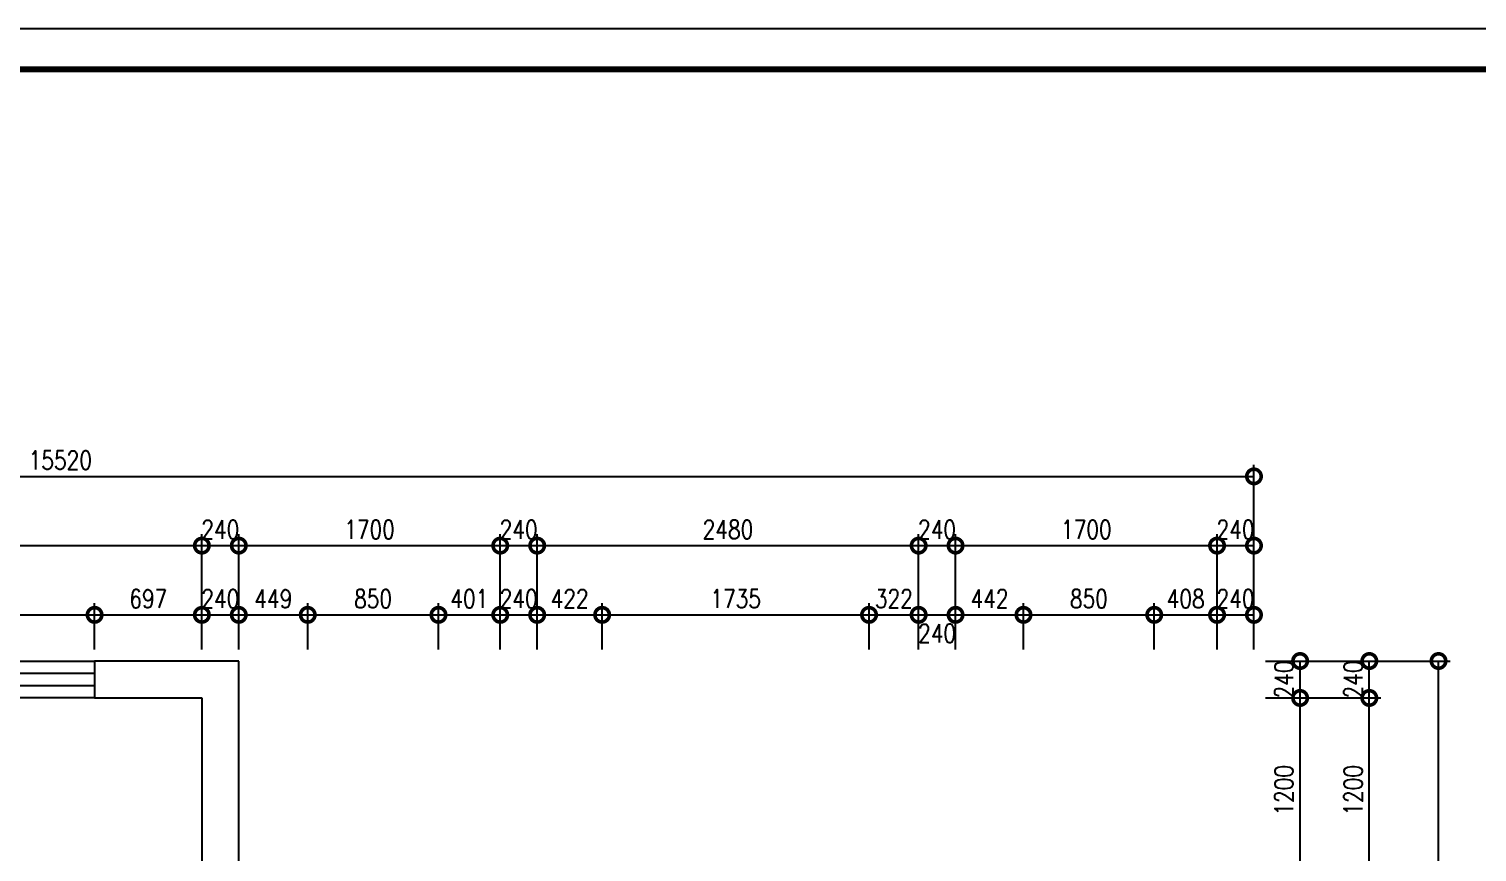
# Model space of a CAD drawing. Header units: millimetres. Extents: x 0 to 211505, y 0 to 22276.
# Drawn here: x 157975 to 167389, y 16926 to 22276 of the extents above; entities that cross this region are included whole.
import ezdxf

# ---------------------------------------------------------------- set-up
doc = ezdxf.new("R2010")
doc.units = ezdxf.units.MM
for name, color, linetype in [('P-墙体', 160, 'Continuous'), ('P-标注', 44, 'Continuous'), ('P-玻璃窗', 136, 'Continuous')]:
    doc.layers.add(name, color=color, linetype=linetype)
doc.styles.add('标准', font='simplex.shx', dxfattribs={"width": 0.8, "bigfont": 'gbcbig.shx'})
doc.dimstyles.new('sjj_1-075', dxfattribs={"dimscale": 75, "dimtxt": 1.6, "dimasz": 2.5, "dimexe": 1, "dimexo": 1, "dimgap": 0.6, "dimtad": 1, "dimdec": 0, "dimzin": 12, "dimdsep": 46, "dimtxsty": '标准', "dimblk": 'DOTSMALL', "dimblk1": 'DOTSMALL', "dimblk2": 'DOTSMALL', "dimcen": 0.125, "dimclrd": 3, "dimclre": 3, "dimclrt": 14, "dimadec": 0, "dimazin": 0, "dimtfac": 1, "dimtdec": 0, "dimtix": 1, "dimtmove": 2, "dimatfit": 3, "dimldrblk": 'DOTSMALL', "dimfxl": 6, "dimfxlon": 1, "dimtvp": 1, "dimtolj": 1, "dimtzin": 0, "dimarcsym": 0})

# ---------------------------------------------------------------- blocks, each defined once
blk = doc.blocks.new('_DotSmall')
at = {"color": 0, "linetype": 'ByBlock', "const_width": 0.5}
blk.add_lwpolyline([(-0.0625, 0, 1), (0.0625, 0, 1)], format="xyb", close=True, dxfattribs=at)
blk = doc.blocks.new('*D1080')
at = {"layer": 'DEFPOINTS', "color": 0}
for p in [(165939, 19367.8), (150419, 18917.8), (165939, 18917.8)]:
    blk.add_point(p, dxfattribs=at)
at = {"layer": 'P-标注', "color": 3, "lineweight": -2}
for p, q in [((150419, 18992.8), (150419, 19442.8)), ((165939, 18992.8), (165939, 19442.8)), ((150419, 19367.8), (165939, 19367.8))]:
    blk.add_line(p, q, dxfattribs=at)
at = {"layer": 'P-标注', "color": 3, "lineweight": -2, "xscale": 187.5, "yscale": 187.5, "zscale": 187.5, "rotation": 180}
blk.add_blockref('_DotSmall', (150419, 19367.8), dxfattribs=at)
at = {"layer": 'P-标注', "color": 3, "lineweight": -2, "xscale": 187.5, "yscale": 187.5, "zscale": 187.5}
blk.add_blockref('_DotSmall', (165939, 19367.8), dxfattribs=at)
at = {"layer": 'P-标注', "color": 14, "insert": (158179, 19472.8), "char_height": 120, "attachment_point": 5, "style": '标准'}
blk.add_mtext('\\A1;15520', dxfattribs=at)
blk = doc.blocks.new('*D1081')
at = {"layer": 'DEFPOINTS', "color": 0}
for p in [(166689, 18167.8), (167139, 18167.8), (166689, 7257.8)]:
    blk.add_point(p, dxfattribs=at)
at = {"layer": 'P-标注', "color": 3, "lineweight": -2}
for p, q in [((166764, 18167.8), (167214, 18167.8)), ((167139, 7257.8), (167139, 18167.8)), ((166764, 7257.8), (167214, 7257.8))]:
    blk.add_line(p, q, dxfattribs=at)
at = {"layer": 'P-标注', "color": 3, "lineweight": -2, "xscale": 187.5, "yscale": 187.5, "zscale": 187.5}
for p, rotation in [((167139, 18167.8), 89.99998127603163), ((167139, 7257.8), 269.9999812760316)]:
    blk.add_blockref('_DotSmall', p, dxfattribs=dict(at, rotation=rotation))
at = {"layer": 'P-标注', "color": 14, "insert": (167034, 12712.8), "char_height": 120, "attachment_point": 5, "rotation": 89.99998, "style": '标准'}
blk.add_mtext('\\A1;10910', dxfattribs=at)
blk = doc.blocks.new('*D1092')
at = {"layer": 'DEFPOINTS', "color": 0}
for p in [(159099, 18917.8), (153099, 18467.8), (159099, 18467.8)]:
    blk.add_point(p, dxfattribs=at)
at = {"layer": 'P-标注', "color": 3, "lineweight": -2}
for p, q in [((153099, 18542.8), (153099, 18992.8)), ((159099, 18542.8), (159099, 18992.8)), ((153099, 18917.8), (159099, 18917.8))]:
    blk.add_line(p, q, dxfattribs=at)
at = {"layer": 'P-标注', "color": 3, "lineweight": -2, "xscale": 187.5, "yscale": 187.5, "zscale": 187.5, "rotation": 180}
blk.add_blockref('_DotSmall', (153099, 18917.8), dxfattribs=at)
at = {"layer": 'P-标注', "color": 3, "lineweight": -2, "xscale": 187.5, "yscale": 187.5, "zscale": 187.5}
blk.add_blockref('_DotSmall', (159099, 18917.8), dxfattribs=at)
at = {"layer": 'P-标注', "color": 14, "insert": (156099, 19022.8), "char_height": 120, "attachment_point": 5, "style": '标准'}
blk.add_mtext('\\A1;6000', dxfattribs=at)
blk = doc.blocks.new('*D1093')
at = {"layer": 'DEFPOINTS', "color": 0}
for p in [(159339, 18917.8), (159099, 18467.8), (159339, 18467.8)]:
    blk.add_point(p, dxfattribs=at)
at = {"layer": 'P-标注', "color": 3, "lineweight": -2}
for p, q in [((159099, 18542.8), (159099, 18992.8)), ((159339, 18542.8), (159339, 18992.8)), ((159099, 18917.8), (159339, 18917.8))]:
    blk.add_line(p, q, dxfattribs=at)
at = {"layer": 'P-标注', "color": 3, "lineweight": -2, "xscale": 187.5, "yscale": 187.5, "zscale": 187.5}
blk.add_blockref('_DotSmall', (159099, 18917.8), dxfattribs=at)
at = {"layer": 'P-标注', "color": 3, "lineweight": -2, "xscale": 187.5, "yscale": 187.5, "zscale": 187.5, "rotation": 180}
blk.add_blockref('_DotSmall', (159339, 18917.8), dxfattribs=at)
at = {"layer": 'P-标注', "color": 14, "insert": (159219, 19022.8), "char_height": 120, "attachment_point": 5, "style": '标准'}
blk.add_mtext('\\A1;240', dxfattribs=at)
blk = doc.blocks.new('*D1094')
at = {"layer": 'DEFPOINTS', "color": 0}
for p in [(161039, 18917.8), (159339, 18467.8), (161039, 18467.8)]:
    blk.add_point(p, dxfattribs=at)
at = {"layer": 'P-标注', "color": 3, "lineweight": -2}
for p, q in [((159339, 18542.8), (159339, 18992.8)), ((161039, 18542.8), (161039, 18992.8)), ((159339, 18917.8), (161039, 18917.8))]:
    blk.add_line(p, q, dxfattribs=at)
at = {"layer": 'P-标注', "color": 3, "lineweight": -2, "xscale": 187.5, "yscale": 187.5, "zscale": 187.5, "rotation": 180}
blk.add_blockref('_DotSmall', (159339, 18917.8), dxfattribs=at)
at = {"layer": 'P-标注', "color": 3, "lineweight": -2, "xscale": 187.5, "yscale": 187.5, "zscale": 187.5}
blk.add_blockref('_DotSmall', (161039, 18917.8), dxfattribs=at)
at = {"layer": 'P-标注', "color": 14, "insert": (160189, 19022.8), "char_height": 120, "attachment_point": 5, "style": '标准'}
blk.add_mtext('\\A1;1700', dxfattribs=at)
blk = doc.blocks.new('*D1095')
at = {"layer": 'DEFPOINTS', "color": 0}
for p in [(161279, 18917.8), (161039, 18467.8), (161279, 18467.8)]:
    blk.add_point(p, dxfattribs=at)
at = {"layer": 'P-标注', "color": 3, "lineweight": -2}
for p, q in [((161039, 18542.8), (161039, 18992.8)), ((161279, 18542.8), (161279, 18992.8)), ((161039, 18917.8), (161279, 18917.8))]:
    blk.add_line(p, q, dxfattribs=at)
at = {"layer": 'P-标注', "color": 3, "lineweight": -2, "xscale": 187.5, "yscale": 187.5, "zscale": 187.5}
blk.add_blockref('_DotSmall', (161039, 18917.8), dxfattribs=at)
at = {"layer": 'P-标注', "color": 3, "lineweight": -2, "xscale": 187.5, "yscale": 187.5, "zscale": 187.5, "rotation": 180}
blk.add_blockref('_DotSmall', (161279, 18917.8), dxfattribs=at)
at = {"layer": 'P-标注', "color": 14, "insert": (161159, 19022.8), "char_height": 120, "attachment_point": 5, "style": '标准'}
blk.add_mtext('\\A1;240', dxfattribs=at)
blk = doc.blocks.new('*D1096')
at = {"layer": 'DEFPOINTS', "color": 0}
for p in [(163759, 18917.8), (161279, 18467.8), (163759, 18467.8)]:
    blk.add_point(p, dxfattribs=at)
at = {"layer": 'P-标注', "color": 3, "lineweight": -2}
for p, q in [((161279, 18542.8), (161279, 18992.8)), ((163759, 18542.8), (163759, 18992.8)), ((161279, 18917.8), (163759, 18917.8))]:
    blk.add_line(p, q, dxfattribs=at)
at = {"layer": 'P-标注', "color": 3, "lineweight": -2, "xscale": 187.5, "yscale": 187.5, "zscale": 187.5, "rotation": 180}
blk.add_blockref('_DotSmall', (161279, 18917.8), dxfattribs=at)
at = {"layer": 'P-标注', "color": 3, "lineweight": -2, "xscale": 187.5, "yscale": 187.5, "zscale": 187.5}
blk.add_blockref('_DotSmall', (163759, 18917.8), dxfattribs=at)
at = {"layer": 'P-标注', "color": 14, "insert": (162519, 19022.8), "char_height": 120, "attachment_point": 5, "style": '标准'}
blk.add_mtext('\\A1;2480', dxfattribs=at)
blk = doc.blocks.new('*D1097')
at = {"layer": 'DEFPOINTS', "color": 0}
for p in [(163999, 18917.8), (163759, 18467.8), (163999, 18467.8)]:
    blk.add_point(p, dxfattribs=at)
at = {"layer": 'P-标注', "color": 3, "lineweight": -2}
for p, q in [((163759, 18542.8), (163759, 18992.8)), ((163999, 18542.8), (163999, 18992.8)), ((163759, 18917.8), (163999, 18917.8))]:
    blk.add_line(p, q, dxfattribs=at)
at = {"layer": 'P-标注', "color": 3, "lineweight": -2, "xscale": 187.5, "yscale": 187.5, "zscale": 187.5}
blk.add_blockref('_DotSmall', (163759, 18917.8), dxfattribs=at)
at = {"layer": 'P-标注', "color": 3, "lineweight": -2, "xscale": 187.5, "yscale": 187.5, "zscale": 187.5, "rotation": 180}
blk.add_blockref('_DotSmall', (163999, 18917.8), dxfattribs=at)
at = {"layer": 'P-标注', "color": 14, "insert": (163879, 19022.8), "char_height": 120, "attachment_point": 5, "style": '标准'}
blk.add_mtext('\\A1;240', dxfattribs=at)
blk = doc.blocks.new('*D1098')
at = {"layer": 'DEFPOINTS', "color": 0}
for p in [(165699, 18917.8), (163999, 18467.8), (165699, 18467.8)]:
    blk.add_point(p, dxfattribs=at)
at = {"layer": 'P-标注', "color": 3, "lineweight": -2}
for p, q in [((163999, 18542.8), (163999, 18992.8)), ((165699, 18542.8), (165699, 18992.8)), ((163999, 18917.8), (165699, 18917.8))]:
    blk.add_line(p, q, dxfattribs=at)
at = {"layer": 'P-标注', "color": 3, "lineweight": -2, "xscale": 187.5, "yscale": 187.5, "zscale": 187.5, "rotation": 180}
blk.add_blockref('_DotSmall', (163999, 18917.8), dxfattribs=at)
at = {"layer": 'P-标注', "color": 3, "lineweight": -2, "xscale": 187.5, "yscale": 187.5, "zscale": 187.5}
blk.add_blockref('_DotSmall', (165699, 18917.8), dxfattribs=at)
at = {"layer": 'P-标注', "color": 14, "insert": (164849, 19022.8), "char_height": 120, "attachment_point": 5, "style": '标准'}
blk.add_mtext('\\A1;1700', dxfattribs=at)
blk = doc.blocks.new('*D1099')
at = {"layer": 'DEFPOINTS', "color": 0}
for p in [(165939, 18917.8), (165699, 18467.8), (165939, 18467.8)]:
    blk.add_point(p, dxfattribs=at)
at = {"layer": 'P-标注', "color": 3, "lineweight": -2}
for p, q in [((165699, 18542.8), (165699, 18992.8)), ((165939, 18542.8), (165939, 18992.8)), ((165699, 18917.8), (165939, 18917.8))]:
    blk.add_line(p, q, dxfattribs=at)
at = {"layer": 'P-标注', "color": 3, "lineweight": -2, "xscale": 187.5, "yscale": 187.5, "zscale": 187.5}
blk.add_blockref('_DotSmall', (165699, 18917.8), dxfattribs=at)
at = {"layer": 'P-标注', "color": 3, "lineweight": -2, "xscale": 187.5, "yscale": 187.5, "zscale": 187.5, "rotation": 180}
blk.add_blockref('_DotSmall', (165939, 18917.8), dxfattribs=at)
at = {"layer": 'P-标注', "color": 14, "insert": (165819, 19022.8), "char_height": 120, "attachment_point": 5, "style": '标准'}
blk.add_mtext('\\A1;240', dxfattribs=at)
blk = doc.blocks.new('*D1108')
at = {"layer": 'DEFPOINTS', "color": 0}
for p in [(166239, 17927.8), (166689, 17927.8), (166239, 16727.8)]:
    blk.add_point(p, dxfattribs=at)
at = {"layer": 'P-标注', "color": 3, "lineweight": -2}
for p, q in [((166314, 17927.8), (166764, 17927.8)), ((166689, 16727.8), (166689, 17927.8)), ((166314, 16727.8), (166764, 16727.8))]:
    blk.add_line(p, q, dxfattribs=at)
at = {"layer": 'P-标注', "color": 3, "lineweight": -2, "xscale": 187.5, "yscale": 187.5, "zscale": 187.5}
for p, rotation in [((166689, 17927.8), 89.99998127603108), ((166689, 16727.8), 269.9999812760311)]:
    blk.add_blockref('_DotSmall', p, dxfattribs=dict(at, rotation=rotation))
at = {"layer": 'P-标注', "color": 14, "insert": (166584, 17327.8), "char_height": 120, "attachment_point": 5, "rotation": 89.99998, "style": '标准'}
blk.add_mtext('\\A1;1200', dxfattribs=at)
blk = doc.blocks.new('*D1109')
at = {"layer": 'DEFPOINTS', "color": 0}
for p in [(166239, 18167.8), (166689, 18167.8), (166239, 17927.8)]:
    blk.add_point(p, dxfattribs=at)
at = {"layer": 'P-标注', "color": 3, "lineweight": -2}
for p, q in [((166314, 18167.8), (166764, 18167.8)), ((166689, 17927.8), (166689, 18167.8)), ((166314, 17927.8), (166764, 17927.8))]:
    blk.add_line(p, q, dxfattribs=at)
at = {"layer": 'P-标注', "color": 3, "lineweight": -2, "xscale": 187.5, "yscale": 187.5, "zscale": 187.5}
for p, rotation in [((166689, 18167.8), 269.9999812760311), ((166689, 17927.8), 89.99998127603108)]:
    blk.add_blockref('_DotSmall', p, dxfattribs=dict(at, rotation=rotation))
at = {"layer": 'P-标注', "color": 14, "insert": (166584, 18047.8), "char_height": 120, "attachment_point": 5, "rotation": 89.99998, "style": '标准'}
blk.add_mtext('\\A1;240', dxfattribs=at)
blk = doc.blocks.new('*D1129')
at = {"layer": 'DEFPOINTS', "color": 0}
for p in [(158401.7, 18467.8), (153697.8, 18167.8), (158401.7, 18167.8)]:
    blk.add_point(p, dxfattribs=at)
at = {"layer": 'P-标注', "color": 3, "lineweight": -2}
for p, q in [((153697.8, 18242.8), (153697.8, 18542.8)), ((153697.8, 18467.8), (158401.7, 18467.8)), ((158401.7, 18242.8), (158401.7, 18542.8))]:
    blk.add_line(p, q, dxfattribs=at)
at = {"layer": 'P-标注', "color": 3, "lineweight": -2, "xscale": 187.5, "yscale": 187.5, "zscale": 187.5, "rotation": 180}
blk.add_blockref('_DotSmall', (153697.8, 18467.8), dxfattribs=at)
at = {"layer": 'P-标注', "color": 3, "lineweight": -2, "xscale": 187.5, "yscale": 187.5, "zscale": 187.5}
blk.add_blockref('_DotSmall', (158401.7, 18467.8), dxfattribs=at)
at = {"layer": 'P-标注', "color": 14, "insert": (156049.7, 18572.8), "char_height": 120, "attachment_point": 5, "style": '标准'}
blk.add_mtext('\\A1;4704', dxfattribs=at)
blk = doc.blocks.new('*D1130')
at = {"layer": 'DEFPOINTS', "color": 0}
for p in [(159099, 18467.8), (158401.7, 18167.8), (159099, 18167.8)]:
    blk.add_point(p, dxfattribs=at)
at = {"layer": 'P-标注', "color": 3, "lineweight": -2}
for p, q in [((158401.7, 18242.8), (158401.7, 18542.8)), ((158401.7, 18467.8), (159099, 18467.8)), ((159099, 18242.8), (159099, 18542.8))]:
    blk.add_line(p, q, dxfattribs=at)
at = {"layer": 'P-标注', "color": 3, "lineweight": -2, "xscale": 187.5, "yscale": 187.5, "zscale": 187.5, "rotation": 180}
blk.add_blockref('_DotSmall', (158401.7, 18467.8), dxfattribs=at)
at = {"layer": 'P-标注', "color": 3, "lineweight": -2, "xscale": 187.5, "yscale": 187.5, "zscale": 187.5}
blk.add_blockref('_DotSmall', (159099, 18467.8), dxfattribs=at)
at = {"layer": 'P-标注', "color": 14, "insert": (158750.3, 18572.8), "char_height": 120, "attachment_point": 5, "style": '标准'}
blk.add_mtext('\\A1;697', dxfattribs=at)
blk = doc.blocks.new('*D1131')
at = {"layer": 'DEFPOINTS', "color": 0}
for p in [(159339, 18467.8), (159099, 18167.8), (159339, 18167.8)]:
    blk.add_point(p, dxfattribs=at)
at = {"layer": 'P-标注', "color": 3, "lineweight": -2}
for p, q in [((159099, 18242.8), (159099, 18542.8)), ((159099, 18467.8), (159339, 18467.8)), ((159339, 18242.8), (159339, 18542.8))]:
    blk.add_line(p, q, dxfattribs=at)
at = {"layer": 'P-标注', "color": 3, "lineweight": -2, "xscale": 187.5, "yscale": 187.5, "zscale": 187.5}
blk.add_blockref('_DotSmall', (159099, 18467.8), dxfattribs=at)
at = {"layer": 'P-标注', "color": 3, "lineweight": -2, "xscale": 187.5, "yscale": 187.5, "zscale": 187.5, "rotation": 180}
blk.add_blockref('_DotSmall', (159339, 18467.8), dxfattribs=at)
at = {"layer": 'P-标注', "color": 14, "insert": (159219, 18572.8), "char_height": 120, "attachment_point": 5, "style": '标准'}
blk.add_mtext('\\A1;240', dxfattribs=at)
blk = doc.blocks.new('*D1132')
at = {"layer": 'DEFPOINTS', "color": 0}
for p in [(159787.5, 18467.8), (159339, 18167.8), (159787.5, 18167.8)]:
    blk.add_point(p, dxfattribs=at)
at = {"layer": 'P-标注', "color": 3, "lineweight": -2}
for p, q in [((159339, 18242.8), (159339, 18542.8)), ((159339, 18467.8), (159787.5, 18467.8)), ((159787.5, 18242.8), (159787.5, 18542.8))]:
    blk.add_line(p, q, dxfattribs=at)
at = {"layer": 'P-标注', "color": 3, "lineweight": -2, "xscale": 187.5, "yscale": 187.5, "zscale": 187.5, "rotation": 180}
blk.add_blockref('_DotSmall', (159339, 18467.8), dxfattribs=at)
at = {"layer": 'P-标注', "color": 3, "lineweight": -2, "xscale": 187.5, "yscale": 187.5, "zscale": 187.5}
blk.add_blockref('_DotSmall', (159787.5, 18467.8), dxfattribs=at)
at = {"layer": 'P-标注', "color": 14, "insert": (159563.2, 18572.8), "char_height": 120, "attachment_point": 5, "style": '标准'}
blk.add_mtext('\\A1;449', dxfattribs=at)
blk = doc.blocks.new('*D1133')
at = {"layer": 'DEFPOINTS', "color": 0}
for p in [(160637.5, 18467.8), (159787.5, 18167.8), (160637.5, 18167.8)]:
    blk.add_point(p, dxfattribs=at)
at = {"layer": 'P-标注', "color": 3, "lineweight": -2}
for p, q in [((159787.5, 18242.8), (159787.5, 18542.8)), ((159787.5, 18467.8), (160637.5, 18467.8)), ((160637.5, 18242.8), (160637.5, 18542.8))]:
    blk.add_line(p, q, dxfattribs=at)
at = {"layer": 'P-标注', "color": 3, "lineweight": -2, "xscale": 187.5, "yscale": 187.5, "zscale": 187.5, "rotation": 180}
blk.add_blockref('_DotSmall', (159787.5, 18467.8), dxfattribs=at)
at = {"layer": 'P-标注', "color": 3, "lineweight": -2, "xscale": 187.5, "yscale": 187.5, "zscale": 187.5}
blk.add_blockref('_DotSmall', (160637.5, 18467.8), dxfattribs=at)
at = {"layer": 'P-标注', "color": 14, "insert": (160212.5, 18572.8), "char_height": 120, "attachment_point": 5, "style": '标准'}
blk.add_mtext('\\A1;850', dxfattribs=at)
blk = doc.blocks.new('*D1134')
at = {"layer": 'DEFPOINTS', "color": 0}
for p in [(161039, 18467.8), (160637.5, 18167.8), (161039, 18167.8)]:
    blk.add_point(p, dxfattribs=at)
at = {"layer": 'P-标注', "color": 3, "lineweight": -2}
for p, q in [((160637.5, 18242.8), (160637.5, 18542.8)), ((160637.5, 18467.8), (161039, 18467.8)), ((161039, 18242.8), (161039, 18542.8))]:
    blk.add_line(p, q, dxfattribs=at)
at = {"layer": 'P-标注', "color": 3, "lineweight": -2, "xscale": 187.5, "yscale": 187.5, "zscale": 187.5, "rotation": 180}
blk.add_blockref('_DotSmall', (160637.5, 18467.8), dxfattribs=at)
at = {"layer": 'P-标注', "color": 3, "lineweight": -2, "xscale": 187.5, "yscale": 187.5, "zscale": 187.5}
blk.add_blockref('_DotSmall', (161039, 18467.8), dxfattribs=at)
at = {"layer": 'P-标注', "color": 14, "insert": (160838.2, 18572.8), "char_height": 120, "attachment_point": 5, "style": '标准'}
blk.add_mtext('\\A1;401', dxfattribs=at)
blk = doc.blocks.new('*D1135')
at = {"layer": 'DEFPOINTS', "color": 0}
for p in [(161279, 18467.8), (161039, 18167.8), (161279, 18167.8)]:
    blk.add_point(p, dxfattribs=at)
at = {"layer": 'P-标注', "color": 3, "lineweight": -2}
for p, q in [((161039, 18242.8), (161039, 18542.8)), ((161039, 18467.8), (161279, 18467.8)), ((161279, 18242.8), (161279, 18542.8))]:
    blk.add_line(p, q, dxfattribs=at)
at = {"layer": 'P-标注', "color": 3, "lineweight": -2, "xscale": 187.5, "yscale": 187.5, "zscale": 187.5}
blk.add_blockref('_DotSmall', (161039, 18467.8), dxfattribs=at)
at = {"layer": 'P-标注', "color": 3, "lineweight": -2, "xscale": 187.5, "yscale": 187.5, "zscale": 187.5, "rotation": 180}
blk.add_blockref('_DotSmall', (161279, 18467.8), dxfattribs=at)
at = {"layer": 'P-标注', "color": 14, "insert": (161159, 18572.8), "char_height": 120, "attachment_point": 5, "style": '标准'}
blk.add_mtext('\\A1;240', dxfattribs=at)
blk = doc.blocks.new('*D1136')
at = {"layer": 'DEFPOINTS', "color": 0}
for p in [(161701.4, 18467.8), (161279, 18167.8), (161701.4, 18167.8)]:
    blk.add_point(p, dxfattribs=at)
at = {"layer": 'P-标注', "color": 3, "lineweight": -2}
for p, q in [((161279, 18242.8), (161279, 18542.8)), ((161279, 18467.8), (161701.4, 18467.8)), ((161701.4, 18242.8), (161701.4, 18542.8))]:
    blk.add_line(p, q, dxfattribs=at)
at = {"layer": 'P-标注', "color": 3, "lineweight": -2, "xscale": 187.5, "yscale": 187.5, "zscale": 187.5, "rotation": 180}
blk.add_blockref('_DotSmall', (161279, 18467.8), dxfattribs=at)
at = {"layer": 'P-标注', "color": 3, "lineweight": -2, "xscale": 187.5, "yscale": 187.5, "zscale": 187.5}
blk.add_blockref('_DotSmall', (161701.4, 18467.8), dxfattribs=at)
at = {"layer": 'P-标注', "color": 14, "insert": (161490.2, 18572.8), "char_height": 120, "attachment_point": 5, "style": '标准'}
blk.add_mtext('\\A1;422', dxfattribs=at)
blk = doc.blocks.new('*D1137')
at = {"layer": 'DEFPOINTS', "color": 0}
for p in [(163436.6, 18467.8), (161701.4, 18167.8), (163436.6, 18167.8)]:
    blk.add_point(p, dxfattribs=at)
at = {"layer": 'P-标注', "color": 3, "lineweight": -2}
for p, q in [((161701.4, 18242.8), (161701.4, 18542.8)), ((161701.4, 18467.8), (163436.6, 18467.8)), ((163436.6, 18242.8), (163436.6, 18542.8))]:
    blk.add_line(p, q, dxfattribs=at)
at = {"layer": 'P-标注', "color": 3, "lineweight": -2, "xscale": 187.5, "yscale": 187.5, "zscale": 187.5, "rotation": 180}
blk.add_blockref('_DotSmall', (161701.4, 18467.8), dxfattribs=at)
at = {"layer": 'P-标注', "color": 3, "lineweight": -2, "xscale": 187.5, "yscale": 187.5, "zscale": 187.5}
blk.add_blockref('_DotSmall', (163436.6, 18467.8), dxfattribs=at)
at = {"layer": 'P-标注', "color": 14, "insert": (162569, 18572.8), "char_height": 120, "attachment_point": 5, "style": '标准'}
blk.add_mtext('\\A1;1735', dxfattribs=at)
blk = doc.blocks.new('*D1138')
at = {"layer": 'DEFPOINTS', "color": 0}
for p in [(163759, 18467.8), (163436.6, 18167.8), (163759, 18167.8)]:
    blk.add_point(p, dxfattribs=at)
at = {"layer": 'P-标注', "color": 3, "lineweight": -2}
for p, q in [((163436.6, 18242.8), (163436.6, 18542.8)), ((163436.6, 18467.8), (163759, 18467.8)), ((163759, 18242.8), (163759, 18542.8))]:
    blk.add_line(p, q, dxfattribs=at)
at = {"layer": 'P-标注', "color": 3, "lineweight": -2, "xscale": 187.5, "yscale": 187.5, "zscale": 187.5}
blk.add_blockref('_DotSmall', (163436.6, 18467.8), dxfattribs=at)
at = {"layer": 'P-标注', "color": 3, "lineweight": -2, "xscale": 187.5, "yscale": 187.5, "zscale": 187.5, "rotation": 180}
blk.add_blockref('_DotSmall', (163759, 18467.8), dxfattribs=at)
at = {"layer": 'P-标注', "color": 14, "insert": (163597.8, 18572.8), "char_height": 120, "attachment_point": 5, "style": '标准'}
blk.add_mtext('\\A1;322', dxfattribs=at)
blk = doc.blocks.new('*D1139')
at = {"layer": 'DEFPOINTS', "color": 0}
for p in [(163999, 18467.8), (163759, 18167.8), (163999, 18167.8)]:
    blk.add_point(p, dxfattribs=at)
at = {"layer": 'P-标注', "color": 3, "lineweight": -2}
for p, q in [((163759, 18242.8), (163759, 18542.8)), ((163759, 18467.8), (163999, 18467.8)), ((163999, 18242.8), (163999, 18542.8))]:
    blk.add_line(p, q, dxfattribs=at)
at = {"layer": 'P-标注', "color": 3, "lineweight": -2, "xscale": 187.5, "yscale": 187.5, "zscale": 187.5, "rotation": 180}
blk.add_blockref('_DotSmall', (163759, 18467.8), dxfattribs=at)
at = {"layer": 'P-标注', "color": 3, "lineweight": -2, "xscale": 187.5, "yscale": 187.5, "zscale": 187.5}
blk.add_blockref('_DotSmall', (163999, 18467.8), dxfattribs=at)
at = {"layer": 'P-标注', "color": 14, "insert": (163879, 18347.8), "char_height": 120, "attachment_point": 5, "style": '标准'}
blk.add_mtext('\\A1;240', dxfattribs=at)
blk = doc.blocks.new('*D1140')
at = {"layer": 'DEFPOINTS', "color": 0}
for p in [(164440.6, 18467.8), (163999, 18167.8), (164440.6, 18167.8)]:
    blk.add_point(p, dxfattribs=at)
at = {"layer": 'P-标注', "color": 3, "lineweight": -2}
for p, q in [((163999, 18242.8), (163999, 18542.8)), ((163999, 18467.8), (164440.6, 18467.8)), ((164440.6, 18242.8), (164440.6, 18542.8))]:
    blk.add_line(p, q, dxfattribs=at)
at = {"layer": 'P-标注', "color": 3, "lineweight": -2, "xscale": 187.5, "yscale": 187.5, "zscale": 187.5, "rotation": 180}
blk.add_blockref('_DotSmall', (163999, 18467.8), dxfattribs=at)
at = {"layer": 'P-标注', "color": 3, "lineweight": -2, "xscale": 187.5, "yscale": 187.5, "zscale": 187.5}
blk.add_blockref('_DotSmall', (164440.6, 18467.8), dxfattribs=at)
at = {"layer": 'P-标注', "color": 14, "insert": (164219.8, 18572.8), "char_height": 120, "attachment_point": 5, "style": '标准'}
blk.add_mtext('\\A1;442', dxfattribs=at)
blk = doc.blocks.new('*D1141')
at = {"layer": 'DEFPOINTS', "color": 0}
for p in [(165290.6, 18467.8), (164440.6, 18167.8), (165290.6, 18167.8)]:
    blk.add_point(p, dxfattribs=at)
at = {"layer": 'P-标注', "color": 3, "lineweight": -2}
for p, q in [((164440.6, 18242.8), (164440.6, 18542.8)), ((164440.6, 18467.8), (165290.6, 18467.8)), ((165290.6, 18242.8), (165290.6, 18542.8))]:
    blk.add_line(p, q, dxfattribs=at)
at = {"layer": 'P-标注', "color": 3, "lineweight": -2, "xscale": 187.5, "yscale": 187.5, "zscale": 187.5, "rotation": 180}
blk.add_blockref('_DotSmall', (164440.6, 18467.8), dxfattribs=at)
at = {"layer": 'P-标注', "color": 3, "lineweight": -2, "xscale": 187.5, "yscale": 187.5, "zscale": 187.5}
blk.add_blockref('_DotSmall', (165290.6, 18467.8), dxfattribs=at)
at = {"layer": 'P-标注', "color": 14, "insert": (164865.6, 18572.8), "char_height": 120, "attachment_point": 5, "style": '标准'}
blk.add_mtext('\\A1;850', dxfattribs=at)
blk = doc.blocks.new('*D1142')
at = {"layer": 'DEFPOINTS', "color": 0}
for p in [(165699, 18467.8), (165290.6, 18167.8), (165699, 18167.8)]:
    blk.add_point(p, dxfattribs=at)
at = {"layer": 'P-标注', "color": 3, "lineweight": -2}
for p, q in [((165290.6, 18242.8), (165290.6, 18542.8)), ((165290.6, 18467.8), (165699, 18467.8)), ((165699, 18242.8), (165699, 18542.8))]:
    blk.add_line(p, q, dxfattribs=at)
at = {"layer": 'P-标注', "color": 3, "lineweight": -2, "xscale": 187.5, "yscale": 187.5, "zscale": 187.5, "rotation": 180}
blk.add_blockref('_DotSmall', (165290.6, 18467.8), dxfattribs=at)
at = {"layer": 'P-标注', "color": 3, "lineweight": -2, "xscale": 187.5, "yscale": 187.5, "zscale": 187.5}
blk.add_blockref('_DotSmall', (165699, 18467.8), dxfattribs=at)
at = {"layer": 'P-标注', "color": 14, "insert": (165494.8, 18572.8), "char_height": 120, "attachment_point": 5, "style": '标准'}
blk.add_mtext('\\A1;408', dxfattribs=at)
blk = doc.blocks.new('*D1143')
at = {"layer": 'DEFPOINTS', "color": 0}
for p in [(165939, 18467.8), (165699, 18167.8), (165939, 18167.8)]:
    blk.add_point(p, dxfattribs=at)
at = {"layer": 'P-标注', "color": 3, "lineweight": -2}
for p, q in [((165699, 18242.8), (165699, 18542.8)), ((165699, 18467.8), (165939, 18467.8)), ((165939, 18242.8), (165939, 18542.8))]:
    blk.add_line(p, q, dxfattribs=at)
at = {"layer": 'P-标注', "color": 3, "lineweight": -2, "xscale": 187.5, "yscale": 187.5, "zscale": 187.5}
blk.add_blockref('_DotSmall', (165699, 18467.8), dxfattribs=at)
at = {"layer": 'P-标注', "color": 3, "lineweight": -2, "xscale": 187.5, "yscale": 187.5, "zscale": 187.5, "rotation": 180}
blk.add_blockref('_DotSmall', (165939, 18467.8), dxfattribs=at)
at = {"layer": 'P-标注', "color": 14, "insert": (165819, 18572.8), "char_height": 120, "attachment_point": 5, "style": '标准'}
blk.add_mtext('\\A1;240', dxfattribs=at)
blk = doc.blocks.new('*D1152')
at = {"layer": 'DEFPOINTS', "color": 0}
for p in [(165939, 17927.8), (166239, 17927.8), (165939, 16727.8)]:
    blk.add_point(p, dxfattribs=at)
at = {"layer": 'P-标注', "color": 3, "lineweight": -2}
for p, q in [((166014, 17927.8), (166314, 17927.8)), ((166239, 16727.8), (166239, 17927.8)), ((166014, 16727.8), (166314, 16727.8))]:
    blk.add_line(p, q, dxfattribs=at)
at = {"layer": 'P-标注', "color": 3, "lineweight": -2, "xscale": 187.5, "yscale": 187.5, "zscale": 187.5}
for p, rotation in [((166239, 17927.8), 89.99998127603108), ((166239, 16727.8), 269.9999812760311)]:
    blk.add_blockref('_DotSmall', p, dxfattribs=dict(at, rotation=rotation))
at = {"layer": 'P-标注', "color": 14, "insert": (166134, 17327.8), "char_height": 120, "attachment_point": 5, "rotation": 89.99998, "style": '标准'}
blk.add_mtext('\\A1;1200', dxfattribs=at)
blk = doc.blocks.new('*D1153')
at = {"layer": 'DEFPOINTS', "color": 0}
for p in [(165939, 18167.8), (166239, 18167.8), (165939, 17927.8)]:
    blk.add_point(p, dxfattribs=at)
at = {"layer": 'P-标注', "color": 3, "lineweight": -2}
for p, q in [((166014, 18167.8), (166314, 18167.8)), ((166239, 17927.8), (166239, 18167.8)), ((166014, 17927.8), (166314, 17927.8))]:
    blk.add_line(p, q, dxfattribs=at)
at = {"layer": 'P-标注', "color": 3, "lineweight": -2, "xscale": 187.5, "yscale": 187.5, "zscale": 187.5}
for p, rotation in [((166239, 18167.8), 269.9999812760311), ((166239, 17927.8), 89.99998127603108)]:
    blk.add_blockref('_DotSmall', p, dxfattribs=dict(at, rotation=rotation))
at = {"layer": 'P-标注', "color": 14, "insert": (166134, 18047.8), "char_height": 120, "attachment_point": 5, "rotation": 89.99998, "style": '标准'}
blk.add_mtext('\\A1;240', dxfattribs=at)
blk = doc.blocks.new('home_blk_26')
at = {"layer": 'P-玻璃窗'}
blk.add_lwpolyline([(75518.845291, 29455), (80222.724215, 29455), (80222.724215, 29215), (75518.845291, 29215)], close=True, dxfattribs=at)
for points in [[(75518.845291, 29375), (80222.724215, 29375)], [(75518.845291, 29295), (80222.724215, 29295)]]:
    blk.add_lwpolyline(points, dxfattribs=at)
blk = doc.blocks.new('title_block_a3')
at = {"color": 142}
blk.add_line((420, 297), (0, 297), dxfattribs=at)
at = {"color": 142, "const_width": 0.5}
blk.add_lwpolyline([(3.5, 293.5), (416.5, 293.5), (416.5, 3.5), (3.5, 3.5)], close=True, dxfattribs=at)

msp = doc.modelspace()

# ---------------------------------------------------------------- linework, layer by layer
at = {"layer": 'P-墙体'}
for p, q in [((159339, 18167.8), (158401.7, 18167.8)), ((158401.7, 18167.8), (158401.7, 17927.8)), ((159339, 16727.8), (159339, 18167.8)), ((158401.7, 17927.8), (159099, 17927.8)), ((159099, 17927.8), (159099, 16727.8))]:
    msp.add_line(p, q, dxfattribs=at)

# ---------------------------------------------------------------- block references
at = {"color": 0, "linetype": 'ByBlock', "xscale": 75.00187504687618, "yscale": 75.00187504687618, "zscale": 75.00187504687618}
msp.add_blockref('title_block_a3', (144003.6, 0), dxfattribs=at)
at = {"layer": 'P-玻璃窗', "color": 0, "linetype": 'ByBlock'}
msp.add_blockref('home_blk_26', (78179, -11287.2), dxfattribs=at)

# ---------------------------------------------------------------- dimensions: what is measured, and where the dimension line sits
at = {"layer": 'P-标注'}
for base, p1, p2, picture, middle in [((165939, 19367.8), (150419, 18917.8), (165939, 18917.8), '*D1080', (158179, 19472.8)), ((159099, 18917.8), (153099, 18467.8), (159099, 18467.8), '*D1092', (156099, 19022.8)), ((159339, 18917.8), (159099, 18467.8), (159339, 18467.8), '*D1093', (159219, 19022.8)), ((161039, 18917.8), (159339, 18467.8), (161039, 18467.8), '*D1094', (160189, 19022.8)), ((161279, 18917.8), (161039, 18467.8), (161279, 18467.8), '*D1095', (161159, 19022.8)), ((163759, 18917.8), (161279, 18467.8), (163759, 18467.8), '*D1096', (162519, 19022.8)), ((163999, 18917.8), (163759, 18467.8), (163999, 18467.8), '*D1097', (163879, 19022.8)), ((165699, 18917.8), (163999, 18467.8), (165699, 18467.8), '*D1098', (164849, 19022.8)), ((165939, 18917.8), (165699, 18467.8), (165939, 18467.8), '*D1099', (165819, 19022.8)), ((158401.7, 18467.8), (153697.8, 18167.8), (158401.7, 18167.8), '*D1129', (156049.7, 18572.8)), ((159099, 18467.8), (158401.7, 18167.8), (159099, 18167.8), '*D1130', (158750.3, 18572.8)), ((159339, 18467.8), (159099, 18167.8), (159339, 18167.8), '*D1131', (159219, 18572.8)), ((159787.4747, 18467.8178), (159338.9545, 18167.8178), (159787.4747, 18167.8178), '*D1132', (159563.2146, 18572.8178)), ((160637.5, 18467.8), (159787.5, 18167.8), (160637.5, 18167.8), '*D1133', (160212.5, 18572.8)), ((161038.9545, 18467.8178), (160637.4747, 18167.8178), (161038.9545, 18167.8178), '*D1134', (160838.2146, 18572.8178)), ((161279, 18467.8), (161039, 18167.8), (161279, 18167.8), '*D1135', (161159, 18572.8)), ((161701.4, 18467.8), (161279, 18167.8), (161701.4, 18167.8), '*D1136', (161490.2, 18572.8)), ((163436.6, 18467.8), (161701.4, 18167.8), (163436.6, 18167.8), '*D1137', (162569, 18572.8)), ((163759, 18467.8), (163436.6, 18167.8), (163759, 18167.8), '*D1138', (163597.8, 18572.8)), ((164440.6, 18467.8), (163999, 18167.8), (164440.6, 18167.8), '*D1140', (164219.8, 18572.8)), ((165290.6, 18467.8), (164440.6, 18167.8), (165290.6, 18167.8), '*D1141', (164865.6, 18572.8)), ((165699, 18467.8), (165290.6, 18167.8), (165699, 18167.8), '*D1142', (165494.8, 18572.8)), ((165939, 18467.8), (165699, 18167.8), (165939, 18167.8), '*D1143', (165819, 18572.8))]:
    dim = msp.add_linear_dim(base=base, p1=p1, p2=p2, dimstyle='sjj_1-075', dxfattribs=at)
    dim.commit()
    dim.dimension.update_dxf_attribs({"geometry": picture, "text_midpoint": middle})
dim = msp.add_linear_dim(base=(163999, 18467.8), p1=(163759, 18167.8), p2=(163999, 18167.8), dimstyle='sjj_1-075', dxfattribs=at)
dim.commit()
dim.dimension.update_dxf_attribs({"geometry": '*D1139', "text_midpoint": (163879, 18347.8), "dimtype": 160})
for base, p1, p2, picture, middle in [((166239, 18167.8), (165939, 17927.8), (165939, 18167.8), '*D1153', (166134, 18047.8)), ((166689, 18167.8), (166239, 17927.8), (166239, 18167.8), '*D1109', (166584, 18047.8)), ((167139, 18167.8), (166689, 7257.8), (166689, 18167.8), '*D1081', (167034, 12712.8)), ((166239, 17927.8), (165939, 16727.8), (165939, 17927.8), '*D1152', (166134, 17327.8)), ((166689, 17927.8), (166239, 16727.8), (166239, 17927.8), '*D1108', (166584, 17327.8))]:
    dim = msp.add_linear_dim(base=base, p1=p1, p2=p2, angle=89.99998, dimstyle='sjj_1-075', dxfattribs=at)
    dim.commit()
    dim.dimension.update_dxf_attribs({"geometry": picture, "text_midpoint": middle})

doc.saveas('drawing.dxf')
